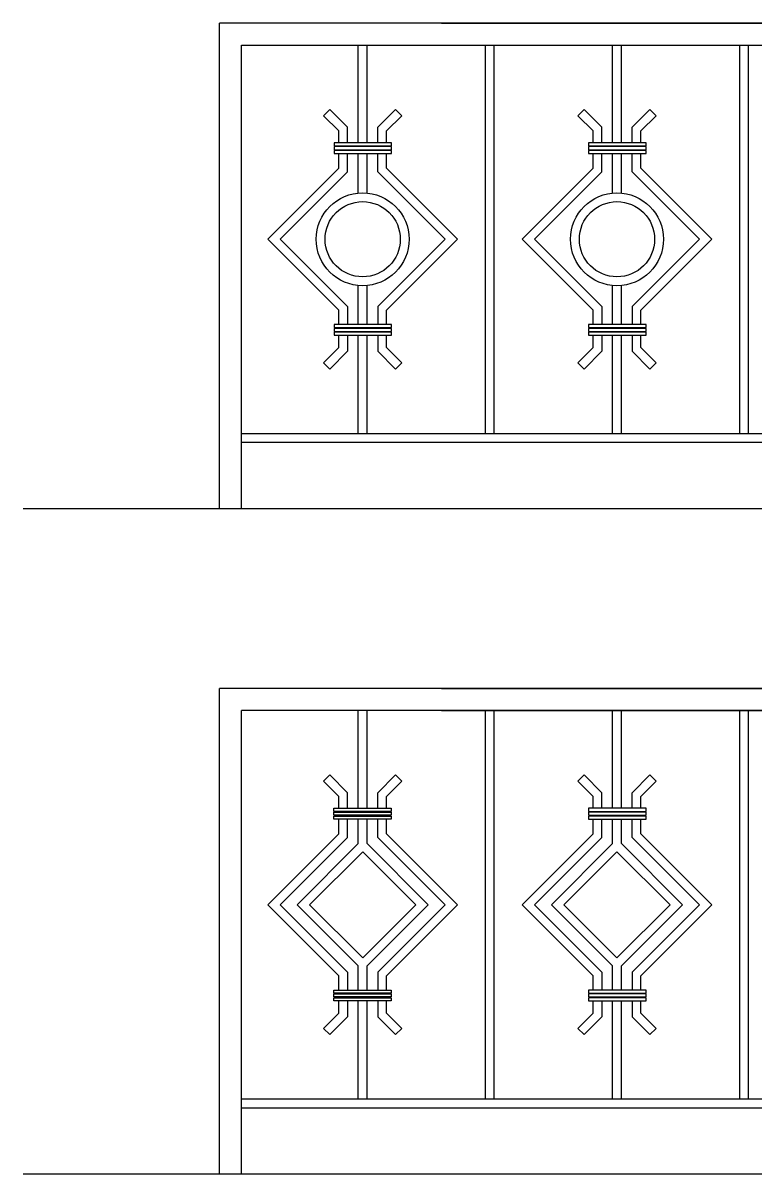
# Model space of a CAD drawing. Header units: millimetres. Extents: x -2048.46 to -2044.48, y 1297 to 1301.18.
# Drawn here: x -2048.459 to -2046.799, y 1297.004 to 1299.612 of the extents above; entities that cross this region are included whole.
import ezdxf

# ---------------------------------------------------------------- set-up
doc = ezdxf.new("R2010")
doc.units = ezdxf.units.MM

msp = doc.modelspace()

# ---------------------------------------------------------------- linework, layer by layer
at = {"color": 2}
for p, q in [((-2044.774, 1299.6121), (-2048.0141, 1299.612)), ((-2048.0141, 1298.512), (-2048.0141, 1299.612)), ((-2047.5112, 1299.6121), (-2044.4827, 1299.6121)), ((-2047.9641, 1299.5621), (-2044.5327, 1299.5621)), ((-2047.9641, 1298.5121), (-2047.9641, 1299.5621)), ((-2047.6999, 1299.3406), (-2047.6999, 1299.5621)), ((-2047.6799, 1299.3406), (-2047.6799, 1299.5621)), ((-2047.4122, 1298.6821), (-2047.4122, 1299.5621)), ((-2047.3922, 1298.6821), (-2047.3922, 1299.5621)), ((-2047.1241, 1299.3406), (-2047.1241, 1299.5621)), ((-2047.1041, 1299.3406), (-2047.1041, 1299.5621)), ((-2046.8363, 1298.6821), (-2046.8363, 1299.5621)), ((-2046.8163, 1298.6821), (-2046.8163, 1299.5621)), ((-2047.7645, 1299.4162), (-2047.7786, 1299.4021)), ((-2047.7241, 1299.3759), (-2047.7645, 1299.4162)), ((-2047.6558, 1299.3759), (-2047.6154, 1299.4162)), ((-2047.6154, 1299.4162), (-2047.6013, 1299.4021)), ((-2047.1886, 1299.4162), (-2047.2027, 1299.4021)), ((-2047.1482, 1299.3759), (-2047.1886, 1299.4162)), ((-2047.0799, 1299.3759), (-2047.0395, 1299.4162)), ((-2047.0395, 1299.4162), (-2047.0254, 1299.4021)), ((-2047.6999, 1299.3406), (-2047.6999, 1299.3983)), ((-2047.6799, 1299.3406), (-2047.6799, 1299.3983)), ((-2047.1241, 1299.3406), (-2047.1241, 1299.3983)), ((-2047.1041, 1299.3406), (-2047.1041, 1299.3983)), ((-2047.7241, 1299.3406), (-2047.7241, 1299.3759)), ((-2047.6558, 1299.3406), (-2047.6558, 1299.3759)), ((-2047.1482, 1299.3406), (-2047.1482, 1299.3759)), ((-2047.0799, 1299.3406), (-2047.0799, 1299.3759)), ((-2047.7241, 1299.3319), (-2047.7241, 1299.3336)), ((-2047.6999, 1299.3317), (-2047.6999, 1299.3336)), ((-2047.6999, 1299.3317), (-2047.6999, 1299.3336)), ((-2047.6799, 1299.3317), (-2047.6799, 1299.3336)), ((-2047.6799, 1299.3317), (-2047.6799, 1299.3336)), ((-2047.6558, 1299.3319), (-2047.6558, 1299.3336)), ((-2047.1482, 1299.3319), (-2047.1482, 1299.3336)), ((-2047.1241, 1299.3317), (-2047.1241, 1299.3336)), ((-2047.1241, 1299.3317), (-2047.1241, 1299.3336)), ((-2047.1041, 1299.3317), (-2047.1041, 1299.3336)), ((-2047.1041, 1299.3317), (-2047.1041, 1299.3336)), ((-2047.0799, 1299.3319), (-2047.0799, 1299.3336)), ((-2047.7241, 1299.3232), (-2047.7241, 1299.3249)), ((-2047.7241, 1299.2747), (-2047.7241, 1299.3162)), ((-2047.6999, 1299.3232), (-2047.6999, 1299.3249)), ((-2047.6999, 1299.3232), (-2047.6999, 1299.3249)), ((-2047.6999, 1299.2268), (-2047.6999, 1299.3162)), ((-2047.6999, 1299.2606), (-2047.6999, 1299.3162)), ((-2047.6799, 1299.3232), (-2047.6799, 1299.3249)), ((-2047.6799, 1299.3232), (-2047.6799, 1299.3249)), ((-2047.6799, 1299.2268), (-2047.6799, 1299.3162)), ((-2047.6799, 1299.2606), (-2047.6799, 1299.3162)), ((-2047.6558, 1299.3232), (-2047.6558, 1299.3249)), ((-2047.6558, 1299.2747), (-2047.6558, 1299.3162)), ((-2047.1482, 1299.3232), (-2047.1482, 1299.3249)), ((-2047.1482, 1299.2747), (-2047.1482, 1299.3162)), ((-2047.1241, 1299.3232), (-2047.1241, 1299.3249)), ((-2047.1241, 1299.3232), (-2047.1241, 1299.3249)), ((-2047.1241, 1299.2606), (-2047.1241, 1299.3162)), ((-2047.1241, 1299.2268), (-2047.1241, 1299.3162)), ((-2047.1041, 1299.3232), (-2047.1041, 1299.3249)), ((-2047.1041, 1299.3232), (-2047.1041, 1299.3249)), ((-2047.1041, 1299.2606), (-2047.1041, 1299.3162)), ((-2047.1041, 1299.2268), (-2047.1041, 1299.3162)), ((-2047.0799, 1299.3232), (-2047.0799, 1299.3249)), ((-2047.0799, 1299.2747), (-2047.0799, 1299.3162)), ((-2047.6999, 1298.9288), (-2047.6999, 1299.0173)), ((-2047.6799, 1298.9288), (-2047.6799, 1299.0173)), ((-2047.1241, 1298.9288), (-2047.1241, 1299.0173)), ((-2047.1041, 1298.9288), (-2047.1041, 1299.0173)), ((-2047.7241, 1298.9694), (-2047.7241, 1298.9288)), ((-2047.6999, 1298.9288), (-2047.6999, 1298.9836)), ((-2047.6999, 1298.9288), (-2047.6999, 1298.9836)), ((-2047.6799, 1298.9288), (-2047.6799, 1298.9836)), ((-2047.6799, 1298.9288), (-2047.6799, 1298.9836)), ((-2047.6558, 1298.9694), (-2047.6558, 1298.9288)), ((-2047.1482, 1298.9694), (-2047.1482, 1298.9288)), ((-2047.1241, 1298.9288), (-2047.1241, 1298.9836)), ((-2047.1241, 1298.9288), (-2047.1241, 1298.9836)), ((-2047.1041, 1298.9288), (-2047.1041, 1298.9836)), ((-2047.1041, 1298.9288), (-2047.1041, 1298.9836)), ((-2047.0799, 1298.9694), (-2047.0799, 1298.9288)), ((-2047.7241, 1298.9218), (-2047.7241, 1298.9201)), ((-2047.7241, 1298.9131), (-2047.7241, 1298.9114)), ((-2047.6999, 1298.9201), (-2047.6999, 1298.9218)), ((-2047.6999, 1298.9201), (-2047.6999, 1298.9218)), ((-2047.6999, 1298.9201), (-2047.6999, 1298.9218)), ((-2047.6999, 1298.9114), (-2047.6999, 1298.9131)), ((-2047.6999, 1298.9114), (-2047.6999, 1298.9131)), ((-2047.6999, 1298.9114), (-2047.6999, 1298.9131)), ((-2047.6799, 1298.9201), (-2047.6799, 1298.9218)), ((-2047.6799, 1298.9201), (-2047.6799, 1298.9218)), ((-2047.6799, 1298.9201), (-2047.6799, 1298.9218)), ((-2047.6799, 1298.9114), (-2047.6799, 1298.9131)), ((-2047.6799, 1298.9114), (-2047.6799, 1298.9131)), ((-2047.6799, 1298.9114), (-2047.6799, 1298.9131)), ((-2047.6558, 1298.9218), (-2047.6558, 1298.9201)), ((-2047.6558, 1298.9131), (-2047.6558, 1298.9114)), ((-2047.1482, 1298.9218), (-2047.1482, 1298.9201)), ((-2047.1482, 1298.9131), (-2047.1482, 1298.9114)), ((-2047.1241, 1298.9201), (-2047.1241, 1298.9218)), ((-2047.1241, 1298.9201), (-2047.1241, 1298.9218)), ((-2047.1241, 1298.9201), (-2047.1241, 1298.9218)), ((-2047.1241, 1298.9114), (-2047.1241, 1298.9131)), ((-2047.1241, 1298.9114), (-2047.1241, 1298.9131)), ((-2047.1241, 1298.9114), (-2047.1241, 1298.9131)), ((-2047.1041, 1298.9201), (-2047.1041, 1298.9218)), ((-2047.1041, 1298.9201), (-2047.1041, 1298.9218)), ((-2047.1041, 1298.9201), (-2047.1041, 1298.9218)), ((-2047.1041, 1298.9114), (-2047.1041, 1298.9131)), ((-2047.1041, 1298.9114), (-2047.1041, 1298.9131)), ((-2047.1041, 1298.9114), (-2047.1041, 1298.9131)), ((-2047.0799, 1298.9218), (-2047.0799, 1298.9201)), ((-2047.0799, 1298.9131), (-2047.0799, 1298.9114)), ((-2047.7241, 1298.9044), (-2047.7241, 1298.8683)), ((-2047.6999, 1298.8096), (-2047.6999, 1298.9044)), ((-2047.6999, 1298.6821), (-2047.6999, 1298.9044)), ((-2047.6999, 1298.8096), (-2047.6999, 1298.9044)), ((-2047.6799, 1298.8096), (-2047.6799, 1298.9044)), ((-2047.6799, 1298.6821), (-2047.6799, 1298.9044)), ((-2047.6799, 1298.8096), (-2047.6799, 1298.9044)), ((-2047.6558, 1298.9044), (-2047.6558, 1298.8683)), ((-2047.1482, 1298.9044), (-2047.1482, 1298.8683)), ((-2047.1241, 1298.8096), (-2047.1241, 1298.9044)), ((-2047.1241, 1298.6821), (-2047.1241, 1298.9044)), ((-2047.1241, 1298.8096), (-2047.1241, 1298.9044)), ((-2047.1041, 1298.8096), (-2047.1041, 1298.9044)), ((-2047.1041, 1298.6821), (-2047.1041, 1298.9044)), ((-2047.1041, 1298.8096), (-2047.1041, 1298.9044)), ((-2047.0799, 1298.9044), (-2047.0799, 1298.8683)), ((-2047.7241, 1298.8683), (-2047.7645, 1298.8279)), ((-2047.6558, 1298.8683), (-2047.6154, 1298.8279)), ((-2047.1482, 1298.8683), (-2047.1886, 1298.8279)), ((-2047.0799, 1298.8683), (-2047.0395, 1298.8279)), ((-2047.7645, 1298.8279), (-2047.7786, 1298.842)), ((-2047.6154, 1298.8279), (-2047.6013, 1298.842)), ((-2047.1886, 1298.8279), (-2047.2027, 1298.842)), ((-2047.0395, 1298.8279), (-2047.0254, 1298.842)), ((-2047.9641, 1298.6821), (-2044.7154, 1298.6821)), ((-2047.9641, 1298.6621), (-2044.5327, 1298.6621)), ((-2048.4589, 1298.5121), (-2044.4827, 1298.5121)), ((-2048.4589, 1298.5121), (-2044.7154, 1298.5121)), ((-2044.774, 1298.1041), (-2048.0141, 1298.104)), ((-2048.0141, 1297.004), (-2048.0141, 1298.104)), ((-2047.5112, 1298.1041), (-2044.4827, 1298.1041)), ((-2044.774, 1298.0541), (-2047.9641, 1298.054)), ((-2047.9641, 1297.0041), (-2047.9641, 1298.054)), ((-2047.6999, 1297.8326), (-2047.6999, 1298.054)), ((-2047.6799, 1297.8326), (-2047.6799, 1298.054)), ((-2047.5112, 1298.0541), (-2044.5327, 1298.0541)), ((-2047.4122, 1297.1741), (-2047.4122, 1298.0541)), ((-2047.3922, 1297.1741), (-2047.3922, 1298.0541)), ((-2047.1241, 1297.8326), (-2047.1241, 1298.054)), ((-2047.1041, 1297.8326), (-2047.1041, 1298.054)), ((-2046.8363, 1297.1741), (-2046.8363, 1298.0541)), ((-2046.8163, 1297.1741), (-2046.8163, 1298.0541)), ((-2047.7645, 1297.9082), (-2047.7786, 1297.8941)), ((-2047.7241, 1297.8679), (-2047.7645, 1297.9082)), ((-2047.6558, 1297.8679), (-2047.6154, 1297.9082)), ((-2047.6154, 1297.9082), (-2047.6013, 1297.8941)), ((-2047.1886, 1297.9082), (-2047.2027, 1297.8941)), ((-2047.1482, 1297.8679), (-2047.1886, 1297.9082)), ((-2047.0799, 1297.8679), (-2047.0395, 1297.9082)), ((-2047.0395, 1297.9082), (-2047.0254, 1297.8941)), ((-2047.6999, 1297.8326), (-2047.6999, 1297.8903)), ((-2047.6799, 1297.8326), (-2047.6799, 1297.8903)), ((-2047.1241, 1297.8326), (-2047.1241, 1297.8903)), ((-2047.1041, 1297.8326), (-2047.1041, 1297.8903)), ((-2047.7241, 1297.8326), (-2047.7241, 1297.8679)), ((-2047.6558, 1297.8326), (-2047.6558, 1297.8679)), ((-2047.1482, 1297.8326), (-2047.1482, 1297.8679)), ((-2047.0799, 1297.8326), (-2047.0799, 1297.8679)), ((-2047.7241, 1297.8239), (-2047.7241, 1297.8256)), ((-2047.7241, 1297.8151), (-2047.7241, 1297.8169)), ((-2047.6999, 1297.8237), (-2047.6999, 1297.8256)), ((-2047.6999, 1297.8237), (-2047.6999, 1297.8256)), ((-2047.6999, 1297.8151), (-2047.6999, 1297.8169)), ((-2047.6999, 1297.8151), (-2047.6999, 1297.8169)), ((-2047.6799, 1297.8237), (-2047.6799, 1297.8256)), ((-2047.6799, 1297.8237), (-2047.6799, 1297.8256)), ((-2047.6799, 1297.8151), (-2047.6799, 1297.8169)), ((-2047.6799, 1297.8151), (-2047.6799, 1297.8169)), ((-2047.6558, 1297.8239), (-2047.6558, 1297.8256)), ((-2047.6558, 1297.8151), (-2047.6558, 1297.8169)), ((-2047.1482, 1297.8239), (-2047.1482, 1297.8256)), ((-2047.1482, 1297.8151), (-2047.1482, 1297.8169)), ((-2047.1241, 1297.8237), (-2047.1241, 1297.8256)), ((-2047.1241, 1297.8237), (-2047.1241, 1297.8256)), ((-2047.1241, 1297.8151), (-2047.1241, 1297.8169)), ((-2047.1241, 1297.8151), (-2047.1241, 1297.8169)), ((-2047.1041, 1297.8237), (-2047.1041, 1297.8256)), ((-2047.1041, 1297.8237), (-2047.1041, 1297.8256)), ((-2047.1041, 1297.8151), (-2047.1041, 1297.8169)), ((-2047.1041, 1297.8151), (-2047.1041, 1297.8169)), ((-2047.0799, 1297.8239), (-2047.0799, 1297.8256)), ((-2047.0799, 1297.8151), (-2047.0799, 1297.8169)), ((-2047.7241, 1297.7667), (-2047.7241, 1297.8082)), ((-2047.6999, 1297.7526), (-2047.6999, 1297.8082)), ((-2047.6999, 1297.7526), (-2047.6999, 1297.8082)), ((-2047.6799, 1297.7526), (-2047.6799, 1297.8082)), ((-2047.6799, 1297.7526), (-2047.6799, 1297.8082)), ((-2047.6558, 1297.7667), (-2047.6558, 1297.8082)), ((-2047.1482, 1297.7667), (-2047.1482, 1297.8082)), ((-2047.1241, 1297.7526), (-2047.1241, 1297.8082)), ((-2047.1241, 1297.7526), (-2047.1241, 1297.8082)), ((-2047.1041, 1297.7526), (-2047.1041, 1297.8082)), ((-2047.1041, 1297.7526), (-2047.1041, 1297.8082)), ((-2047.0799, 1297.7667), (-2047.0799, 1297.8082)), ((-2047.7241, 1297.4614), (-2047.7241, 1297.4208)), ((-2047.6999, 1297.4208), (-2047.6999, 1297.4756)), ((-2047.6999, 1297.4208), (-2047.6999, 1297.4756)), ((-2047.6999, 1297.4208), (-2047.6999, 1297.4756)), ((-2047.6799, 1297.4208), (-2047.6799, 1297.4756)), ((-2047.6799, 1297.4208), (-2047.6799, 1297.4756)), ((-2047.6799, 1297.4208), (-2047.6799, 1297.4756)), ((-2047.6558, 1297.4614), (-2047.6558, 1297.4208)), ((-2047.1482, 1297.4614), (-2047.1482, 1297.4208)), ((-2047.1241, 1297.4208), (-2047.1241, 1297.4756)), ((-2047.1241, 1297.4208), (-2047.1241, 1297.4756)), ((-2047.1241, 1297.4208), (-2047.1241, 1297.4756)), ((-2047.1041, 1297.4208), (-2047.1041, 1297.4756)), ((-2047.1041, 1297.4208), (-2047.1041, 1297.4756)), ((-2047.1041, 1297.4208), (-2047.1041, 1297.4756)), ((-2047.0799, 1297.4614), (-2047.0799, 1297.4208)), ((-2047.7241, 1297.4138), (-2047.7241, 1297.4121)), ((-2047.7241, 1297.4051), (-2047.7241, 1297.4034)), ((-2047.6999, 1297.4121), (-2047.6999, 1297.4138)), ((-2047.6999, 1297.4121), (-2047.6999, 1297.4138)), ((-2047.6999, 1297.4121), (-2047.6999, 1297.4138)), ((-2047.6999, 1297.4034), (-2047.6999, 1297.4051)), ((-2047.6999, 1297.4034), (-2047.6999, 1297.4051)), ((-2047.6999, 1297.4034), (-2047.6999, 1297.4051)), ((-2047.6799, 1297.4121), (-2047.6799, 1297.4138)), ((-2047.6799, 1297.4121), (-2047.6799, 1297.4138)), ((-2047.6799, 1297.4121), (-2047.6799, 1297.4138)), ((-2047.6799, 1297.4034), (-2047.6799, 1297.4051)), ((-2047.6799, 1297.4034), (-2047.6799, 1297.4051)), ((-2047.6799, 1297.4034), (-2047.6799, 1297.4051)), ((-2047.6558, 1297.4138), (-2047.6558, 1297.4121)), ((-2047.6558, 1297.4051), (-2047.6558, 1297.4034)), ((-2047.1482, 1297.4138), (-2047.1482, 1297.4121)), ((-2047.1482, 1297.4051), (-2047.1482, 1297.4034)), ((-2047.1241, 1297.4121), (-2047.1241, 1297.4138)), ((-2047.1241, 1297.4121), (-2047.1241, 1297.4138)), ((-2047.1241, 1297.4121), (-2047.1241, 1297.4138)), ((-2047.1241, 1297.4034), (-2047.1241, 1297.4051)), ((-2047.1241, 1297.4034), (-2047.1241, 1297.4051)), ((-2047.1241, 1297.4034), (-2047.1241, 1297.4051)), ((-2047.1041, 1297.4121), (-2047.1041, 1297.4138)), ((-2047.1041, 1297.4121), (-2047.1041, 1297.4138)), ((-2047.1041, 1297.4121), (-2047.1041, 1297.4138)), ((-2047.1041, 1297.4034), (-2047.1041, 1297.4051)), ((-2047.1041, 1297.4034), (-2047.1041, 1297.4051)), ((-2047.1041, 1297.4034), (-2047.1041, 1297.4051)), ((-2047.0799, 1297.4138), (-2047.0799, 1297.4121)), ((-2047.0799, 1297.4051), (-2047.0799, 1297.4034)), ((-2047.7241, 1297.3964), (-2047.7241, 1297.3603)), ((-2047.6999, 1297.3016), (-2047.6999, 1297.3964)), ((-2047.6999, 1297.1741), (-2047.6999, 1297.3964)), ((-2047.6999, 1297.3016), (-2047.6999, 1297.3964)), ((-2047.6799, 1297.3016), (-2047.6799, 1297.3964)), ((-2047.6799, 1297.1741), (-2047.6799, 1297.3964)), ((-2047.6799, 1297.3016), (-2047.6799, 1297.3964)), ((-2047.6558, 1297.3964), (-2047.6558, 1297.3603)), ((-2047.1482, 1297.3964), (-2047.1482, 1297.3603)), ((-2047.1241, 1297.3016), (-2047.1241, 1297.3964)), ((-2047.1241, 1297.1741), (-2047.1241, 1297.3964)), ((-2047.1241, 1297.3016), (-2047.1241, 1297.3964)), ((-2047.1041, 1297.3016), (-2047.1041, 1297.3964)), ((-2047.1041, 1297.1741), (-2047.1041, 1297.3964)), ((-2047.1041, 1297.3016), (-2047.1041, 1297.3964)), ((-2047.0799, 1297.3964), (-2047.0799, 1297.3603)), ((-2047.7241, 1297.3603), (-2047.7645, 1297.3199)), ((-2047.6558, 1297.3603), (-2047.6154, 1297.3199)), ((-2047.1482, 1297.3603), (-2047.1886, 1297.3199)), ((-2047.0799, 1297.3603), (-2047.0395, 1297.3199)), ((-2047.7645, 1297.3199), (-2047.7786, 1297.334)), ((-2047.6154, 1297.3199), (-2047.6013, 1297.334)), ((-2047.1886, 1297.3199), (-2047.2027, 1297.334)), ((-2047.0395, 1297.3199), (-2047.0254, 1297.334)), ((-2047.9641, 1297.1741), (-2044.7154, 1297.1741)), ((-2047.9641, 1297.1541), (-2044.5327, 1297.1541)), ((-2048.4589, 1297.0041), (-2044.4827, 1297.0041)), ((-2048.4589, 1297.0041), (-2044.7154, 1297.0041))]:
    msp.add_line(p, q, dxfattribs=at)
for points in [[(-2047.7441, 1299.3406), (-2047.7441, 1299.3676), (-2047.7786, 1299.4021)], [(-2047.6358, 1299.3406), (-2047.6358, 1299.3676), (-2047.6013, 1299.4021)], [(-2047.1682, 1299.3406), (-2047.1682, 1299.3676), (-2047.2027, 1299.4021)], [(-2047.0599, 1299.3406), (-2047.0599, 1299.3676), (-2047.0254, 1299.4021)], [(-2047.7441, 1299.3319), (-2047.7441, 1299.3336)], [(-2047.6358, 1299.3319), (-2047.6358, 1299.3336)], [(-2047.1682, 1299.3319), (-2047.1682, 1299.3336)], [(-2047.0599, 1299.3319), (-2047.0599, 1299.3336)], [(-2047.7441, 1298.9288), (-2047.7441, 1298.9612), (-2047.905, 1299.1221), (-2047.7441, 1299.283), (-2047.7441, 1299.3162)], [(-2047.7441, 1299.3232), (-2047.7441, 1299.3249)], [(-2047.6358, 1299.3232), (-2047.6358, 1299.3249)], [(-2047.6358, 1298.9288), (-2047.6358, 1298.9612), (-2047.4749, 1299.1221), (-2047.6358, 1299.283), (-2047.6358, 1299.3162)], [(-2047.1682, 1298.9288), (-2047.1682, 1298.9612), (-2047.3291, 1299.1221), (-2047.1682, 1299.283), (-2047.1682, 1299.3162)], [(-2047.1682, 1299.3232), (-2047.1682, 1299.3249)], [(-2047.0599, 1299.3232), (-2047.0599, 1299.3249)], [(-2047.0599, 1298.9288), (-2047.0599, 1298.9612), (-2046.899, 1299.1221), (-2047.0599, 1299.283), (-2047.0599, 1299.3162)], [(-2047.7241, 1298.9694), (-2047.8767, 1299.1221), (-2047.7241, 1299.2747)], [(-2047.6558, 1298.9694), (-2047.5032, 1299.1221), (-2047.6558, 1299.2747)], [(-2047.1482, 1298.9694), (-2047.3008, 1299.1221), (-2047.1482, 1299.2747)], [(-2047.0799, 1298.9694), (-2046.9273, 1299.1221), (-2047.0799, 1299.2747)], [(-2047.7441, 1298.9201), (-2047.7441, 1298.9218)], [(-2047.7441, 1298.9114), (-2047.7441, 1298.9131)], [(-2047.6358, 1298.9201), (-2047.6358, 1298.9218)], [(-2047.6358, 1298.9114), (-2047.6358, 1298.9131)], [(-2047.1682, 1298.9201), (-2047.1682, 1298.9218)], [(-2047.1682, 1298.9114), (-2047.1682, 1298.9131)], [(-2047.0599, 1298.9201), (-2047.0599, 1298.9218)], [(-2047.0599, 1298.9114), (-2047.0599, 1298.9131)], [(-2047.7786, 1298.842), (-2047.7441, 1298.8766), (-2047.7441, 1298.9044)], [(-2047.6013, 1298.842), (-2047.6358, 1298.8766), (-2047.6358, 1298.9044)], [(-2047.2027, 1298.842), (-2047.1682, 1298.8766), (-2047.1682, 1298.9044)], [(-2047.0254, 1298.842), (-2047.0599, 1298.8766), (-2047.0599, 1298.9044)], [(-2047.7441, 1297.8326), (-2047.7441, 1297.8596), (-2047.7786, 1297.8941)], [(-2047.6358, 1297.8326), (-2047.6358, 1297.8596), (-2047.6013, 1297.8941)], [(-2047.1682, 1297.8326), (-2047.1682, 1297.8596), (-2047.2027, 1297.8941)], [(-2047.0599, 1297.8326), (-2047.0599, 1297.8596), (-2047.0254, 1297.8941)], [(-2047.7441, 1297.8239), (-2047.7441, 1297.8256)], [(-2047.7441, 1297.8151), (-2047.7441, 1297.8169)], [(-2047.6358, 1297.8239), (-2047.6358, 1297.8256)], [(-2047.6358, 1297.8151), (-2047.6358, 1297.8169)], [(-2047.1682, 1297.8239), (-2047.1682, 1297.8256)], [(-2047.1682, 1297.8151), (-2047.1682, 1297.8169)], [(-2047.0599, 1297.8239), (-2047.0599, 1297.8256)], [(-2047.0599, 1297.8151), (-2047.0599, 1297.8169)], [(-2047.7441, 1297.4208), (-2047.7441, 1297.4531), (-2047.905, 1297.6141), (-2047.7441, 1297.775), (-2047.7441, 1297.8082)], [(-2047.6358, 1297.4208), (-2047.6358, 1297.4531), (-2047.4749, 1297.6141), (-2047.6358, 1297.775), (-2047.6358, 1297.8082)], [(-2047.1682, 1297.4208), (-2047.1682, 1297.4531), (-2047.3291, 1297.6141), (-2047.1682, 1297.775), (-2047.1682, 1297.8082)], [(-2047.0599, 1297.4208), (-2047.0599, 1297.4531), (-2046.899, 1297.6141), (-2047.0599, 1297.775), (-2047.0599, 1297.8082)], [(-2047.7241, 1297.4614), (-2047.8767, 1297.6141), (-2047.7241, 1297.7667)], [(-2047.6558, 1297.4614), (-2047.5032, 1297.6141), (-2047.6558, 1297.7667)], [(-2047.1482, 1297.4614), (-2047.3008, 1297.6141), (-2047.1482, 1297.7667)], [(-2047.0799, 1297.4614), (-2046.9273, 1297.6141), (-2047.0799, 1297.7667)], [(-2047.6999, 1297.4756), (-2047.8384, 1297.6141), (-2047.6999, 1297.7526)], [(-2047.6799, 1297.4756), (-2047.5415, 1297.6141), (-2047.6799, 1297.7526)], [(-2047.1241, 1297.4756), (-2047.2625, 1297.6141), (-2047.1241, 1297.7526)], [(-2047.1041, 1297.4756), (-2046.9656, 1297.6141), (-2047.1041, 1297.7526)], [(-2047.6899, 1297.7343), (-2047.8102, 1297.6141), (-2047.6899, 1297.4939), (-2047.5697, 1297.6141), (-2047.6899, 1297.7343)], [(-2047.1141, 1297.7343), (-2047.2343, 1297.6141), (-2047.1141, 1297.4939), (-2046.9938, 1297.6141), (-2047.1141, 1297.7343)], [(-2047.7441, 1297.4121), (-2047.7441, 1297.4138)], [(-2047.7441, 1297.4034), (-2047.7441, 1297.4051)], [(-2047.6358, 1297.4121), (-2047.6358, 1297.4138)], [(-2047.6358, 1297.4034), (-2047.6358, 1297.4051)], [(-2047.1682, 1297.4121), (-2047.1682, 1297.4138)], [(-2047.1682, 1297.4034), (-2047.1682, 1297.4051)], [(-2047.0599, 1297.4121), (-2047.0599, 1297.4138)], [(-2047.0599, 1297.4034), (-2047.0599, 1297.4051)], [(-2047.7786, 1297.334), (-2047.7441, 1297.3685), (-2047.7441, 1297.3964)], [(-2047.6013, 1297.334), (-2047.6358, 1297.3685), (-2047.6358, 1297.3964)], [(-2047.2027, 1297.334), (-2047.1682, 1297.3685), (-2047.1682, 1297.3964)], [(-2047.0254, 1297.334), (-2047.0599, 1297.3685), (-2047.0599, 1297.3964)]]:
    msp.add_lwpolyline(points, dxfattribs=at)
for points in [[(-2047.6243, 1299.3406), (-2047.7544, 1299.3406), (-2047.7544, 1299.3336), (-2047.6243, 1299.3336)], [(-2047.6243, 1299.3319), (-2047.7544, 1299.3319), (-2047.7544, 1299.3249), (-2047.6243, 1299.3249)], [(-2047.0484, 1299.3406), (-2047.1785, 1299.3406), (-2047.1785, 1299.3336), (-2047.0484, 1299.3336)], [(-2047.0484, 1299.3319), (-2047.1785, 1299.3319), (-2047.1785, 1299.3249), (-2047.0484, 1299.3249)], [(-2047.6243, 1299.3232), (-2047.7544, 1299.3232), (-2047.7544, 1299.3162), (-2047.6243, 1299.3162)], [(-2047.0484, 1299.3232), (-2047.1785, 1299.3232), (-2047.1785, 1299.3162), (-2047.0484, 1299.3162)], [(-2047.6243, 1298.9288), (-2047.7544, 1298.9288), (-2047.7544, 1298.9218), (-2047.6243, 1298.9218)], [(-2047.6243, 1298.9201), (-2047.7544, 1298.9201), (-2047.7544, 1298.9131), (-2047.6243, 1298.9131)], [(-2047.0484, 1298.9288), (-2047.1785, 1298.9288), (-2047.1785, 1298.9218), (-2047.0484, 1298.9218)], [(-2047.0484, 1298.9201), (-2047.1785, 1298.9201), (-2047.1785, 1298.9131), (-2047.0484, 1298.9131)], [(-2047.6243, 1298.9114), (-2047.7544, 1298.9114), (-2047.7544, 1298.9044), (-2047.6243, 1298.9044)], [(-2047.0484, 1298.9114), (-2047.1785, 1298.9114), (-2047.1785, 1298.9044), (-2047.0484, 1298.9044)], [(-2047.7556, 1297.8326), (-2047.6255, 1297.8326), (-2047.6255, 1297.8256), (-2047.7556, 1297.8256)], [(-2047.7556, 1297.8239), (-2047.6255, 1297.8239), (-2047.6255, 1297.8169), (-2047.7556, 1297.8169)], [(-2047.0484, 1297.8326), (-2047.1785, 1297.8326), (-2047.1785, 1297.8256), (-2047.0484, 1297.8256)], [(-2047.0484, 1297.8239), (-2047.1785, 1297.8239), (-2047.1785, 1297.8169), (-2047.0484, 1297.8169)], [(-2047.7556, 1297.8151), (-2047.6255, 1297.8151), (-2047.6255, 1297.8082), (-2047.7556, 1297.8082)], [(-2047.0484, 1297.8151), (-2047.1785, 1297.8151), (-2047.1785, 1297.8082), (-2047.0484, 1297.8082)], [(-2047.7556, 1297.4208), (-2047.6255, 1297.4208), (-2047.6255, 1297.4138), (-2047.7556, 1297.4138)], [(-2047.7556, 1297.4121), (-2047.6255, 1297.4121), (-2047.6255, 1297.4051), (-2047.7556, 1297.4051)], [(-2047.7556, 1297.4034), (-2047.6255, 1297.4034), (-2047.6255, 1297.3964), (-2047.7556, 1297.3964)], [(-2047.0484, 1297.4208), (-2047.1785, 1297.4208), (-2047.1785, 1297.4138), (-2047.0484, 1297.4138)], [(-2047.0484, 1297.4121), (-2047.1785, 1297.4121), (-2047.1785, 1297.4051), (-2047.0484, 1297.4051)], [(-2047.0484, 1297.4034), (-2047.1785, 1297.4034), (-2047.1785, 1297.3964), (-2047.0484, 1297.3964)]]:
    msp.add_lwpolyline(points, close=True, dxfattribs=at)
for centre, radius in [((-2047.6899, 1299.1221), 0.1052), ((-2047.1141, 1299.1221), 0.1052), ((-2047.6899, 1299.1221), 0.0852), ((-2047.1141, 1299.1221), 0.0852)]:
    msp.add_circle(centre, radius, dxfattribs=at)

doc.saveas('drawing.dxf')
